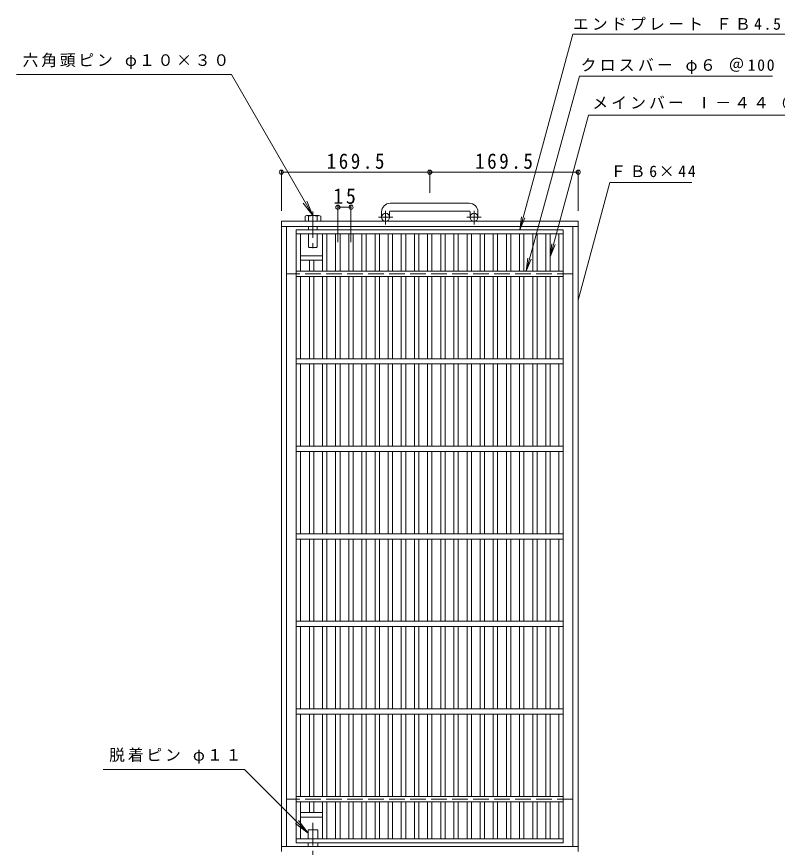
# Model space of a CAD drawing. Units: millimetres at full size, sheet at 1:6. Extents: x -1036 to 1061, y -825 to 667.
# Drawn here: x -1036 to -168, y -281 to 667 of the extents above; entities that cross this region are included whole.
import ezdxf

# ---------------------------------------------------------------- set-up
doc = ezdxf.new("R2010")
doc.units = ezdxf.units.MM
doc.header["$LTSCALE"] = 6
doc.header["$PDMODE"] = 32
doc.header["$PDSIZE"] = 4.8
doc.linetypes.add('CHAIN1', pattern=[8, 5, -1, 1, -1])
doc.linetypes.add('DASHED3', pattern=[4, 3, -1])
for name, color, linetype, lineweight in [('A-1', 2, 'Continuous', 9), ('A-2', 3, 'Continuous', 9), ('A-4', 7, 'Continuous', 9), ('A-5', 7, 'Continuous', 9), ('A-9', 4, 'Continuous', 9)]:
    doc.layers.add(name, color=color, linetype=linetype, lineweight=lineweight)
doc.styles.add('ＭＳ ゴシック', font='')
doc.styles.get('ＭＳ ゴシック').set_extended_font_data('MS Gothic')

msp = doc.modelspace()

# ---------------------------------------------------------------- linework, layer by layer
at = {"layer": 'A-1'}
for p, q in [((-519.52, 454.393), (-609.52, 454.393)), ((-619.52, 444.394), (-619.52, 438.294)), ((-610.52, 444.394), (-610.52, 438.294)), ((-609.52, 445.394), (-519.52, 445.394)), ((-518.52, 444.394), (-518.52, 438.294)), ((-509.52, 444.394), (-509.52, 438.294)), ((-734.02, -286.207), (-734.02, 433.794)), ((-395.02, 433.794), (-734.02, 433.794)), ((-395.02, 427.794), (-734.02, 427.794)), ((-728.02, -280.206), (-728.02, 427.794)), ((-401.02, -280.206), (-401.02, 427.794)), ((-395.02, -286.207), (-395.02, 433.794)), ((-395.02, -280.206), (-734.02, -280.206))]:
    msp.add_line(p, q, dxfattribs=at)
at = {"layer": 'A-1', "linetype": 'CHAIN1'}
for p, q in [((-606.857, 438.294), (-623.264, 438.294)), ((-615.02, 430.187), (-615.02, 445.784)), ((-505.857, 438.294), (-522.264, 438.294)), ((-514.019, 430.187), (-514.019, 445.784))]:
    msp.add_line(p, q, dxfattribs=at)
at = {"layer": 'A-1', "linetype": 'DASHED3'}
for p, q in [((-401.02, 373.794), (-728.02, 373.794)), ((-401.02, -226.207), (-728.02, -226.207))]:
    msp.add_line(p, q, dxfattribs=at)
at = {"layer": 'A-1'}
for centre in [(-615.02, 438.294), (-514.02, 438.294)]:
    msp.add_circle(centre, 4.5, dxfattribs=at)
for centre, radius, start, end in [((-609.52, 444.394), 10, 90, 180), ((-519.52, 444.394), 10, 0, 90), ((-609.52, 444.394), 1, 90, 180), ((-519.52, 444.394), 1, 0, 90)]:
    msp.add_arc(centre, radius, start, end, dxfattribs=at)
at = {"layer": 'A-2'}
for p, q in [((-717.02, -276.207), (-717.02, 423.794)), ((-717.02, 423.794), (-412.02, 423.794)), ((-717.02, 419.293), (-412.02, 419.293)), ((-712.02, 376.793), (-712.02, 419.293)), ((-687.02, 376.793), (-687.02, 419.293)), ((-682.02, 376.793), (-682.02, 419.293)), ((-672.02, 376.793), (-672.02, 419.293)), ((-667.02, 376.793), (-667.02, 419.293)), ((-657.02, 376.793), (-657.02, 419.293)), ((-652.02, 376.793), (-652.02, 419.293)), ((-642.02, 376.793), (-642.02, 419.293)), ((-637.02, 376.793), (-637.02, 419.293)), ((-627.02, 376.793), (-627.02, 419.293)), ((-622.02, 376.793), (-622.02, 419.293)), ((-612.02, 376.793), (-612.02, 419.293)), ((-607.02, 376.793), (-607.02, 419.293)), ((-597.02, 376.793), (-597.02, 419.293)), ((-592.02, 376.793), (-592.02, 419.293)), ((-582.02, 376.793), (-582.02, 419.293)), ((-577.02, 376.793), (-577.02, 419.293)), ((-567.02, 376.793), (-567.02, 419.293)), ((-562.02, 376.793), (-562.02, 419.293)), ((-552.02, 376.793), (-552.02, 419.293)), ((-547.02, 376.793), (-547.02, 419.293)), ((-537.02, 376.793), (-537.02, 419.293)), ((-532.02, 376.793), (-532.02, 419.293)), ((-522.02, 376.793), (-522.02, 419.293)), ((-517.02, 376.793), (-517.02, 419.293)), ((-507.02, 376.793), (-507.02, 419.293)), ((-502.02, 376.793), (-502.02, 419.293)), ((-492.02, 376.793), (-492.02, 419.293)), ((-487.02, 376.793), (-487.02, 419.293)), ((-477.02, 376.793), (-477.02, 419.293)), ((-472.02, 376.793), (-472.02, 419.293)), ((-462.02, 376.793), (-462.02, 419.293)), ((-457.02, 376.793), (-457.02, 419.293)), ((-447.02, 376.793), (-447.02, 419.293)), ((-442.02, 376.793), (-442.02, 419.293)), ((-432.02, 376.793), (-432.02, 419.293)), ((-427.02, 376.793), (-427.02, 419.293)), ((-417.019, 376.793), (-417.019, 419.293)), ((-412.02, -276.207), (-412.02, 423.794)), ((-702.02, 376.793), (-702.02, 389.293)), ((-697.02, 376.793), (-697.02, 389.293)), ((-412.02, 376.793), (-717.02, 376.793)), ((-412.02, 370.794), (-717.02, 370.794)), ((-712.02, 276.793), (-712.02, 370.794)), ((-702.02, 276.793), (-702.02, 370.794)), ((-697.02, 276.793), (-697.02, 370.794)), ((-687.02, 276.793), (-687.02, 370.794)), ((-682.02, 276.793), (-682.02, 370.794)), ((-672.02, 276.793), (-672.02, 370.794)), ((-667.02, 276.793), (-667.02, 370.794)), ((-657.02, 276.793), (-657.02, 370.794)), ((-652.02, 276.793), (-652.02, 370.794)), ((-642.02, 276.793), (-642.02, 370.794)), ((-637.02, 276.793), (-637.02, 370.794)), ((-627.02, 276.793), (-627.02, 370.794)), ((-622.02, 276.793), (-622.02, 370.794)), ((-612.02, 276.793), (-612.02, 370.794)), ((-607.02, 276.793), (-607.02, 370.794)), ((-597.02, 276.793), (-597.02, 370.794)), ((-592.02, 276.793), (-592.02, 370.794)), ((-582.02, 276.793), (-582.02, 370.794)), ((-577.02, 276.793), (-577.02, 370.794)), ((-567.02, 276.793), (-567.02, 370.794)), ((-562.02, 276.793), (-562.02, 370.794)), ((-552.02, 276.793), (-552.02, 370.794)), ((-547.02, 276.793), (-547.02, 370.794)), ((-537.02, 276.793), (-537.02, 370.794)), ((-532.02, 276.793), (-532.02, 370.794)), ((-522.02, 276.793), (-522.02, 370.794)), ((-517.02, 276.793), (-517.02, 370.794)), ((-507.02, 276.793), (-507.02, 370.794)), ((-502.02, 276.793), (-502.02, 370.794)), ((-492.02, 276.793), (-492.02, 370.794)), ((-487.02, 276.793), (-487.02, 370.794)), ((-477.02, 276.793), (-477.02, 370.794)), ((-472.02, 276.793), (-472.02, 370.794)), ((-462.02, 276.793), (-462.02, 370.794)), ((-457.02, 276.793), (-457.02, 370.794)), ((-447.02, 276.793), (-447.02, 370.794)), ((-442.02, 276.793), (-442.02, 370.794)), ((-432.02, 276.793), (-432.02, 370.794)), ((-427.02, 276.793), (-427.02, 370.794)), ((-417.019, 276.793), (-417.019, 370.794)), ((-412.02, 276.793), (-717.02, 276.793)), ((-412.02, 270.794), (-717.02, 270.794)), ((-712.02, 176.793), (-712.02, 270.794)), ((-702.02, 176.793), (-702.02, 270.794)), ((-697.02, 176.793), (-697.02, 270.794)), ((-687.02, 176.793), (-687.02, 270.794)), ((-682.02, 176.793), (-682.02, 270.794)), ((-672.02, 176.793), (-672.02, 270.794)), ((-667.02, 176.793), (-667.02, 270.794)), ((-657.02, 176.793), (-657.02, 270.794)), ((-652.02, 176.793), (-652.02, 270.794)), ((-642.02, 176.793), (-642.02, 270.794)), ((-637.02, 176.793), (-637.02, 270.794)), ((-627.02, 176.793), (-627.02, 270.794)), ((-622.02, 176.793), (-622.02, 270.794)), ((-612.02, 176.793), (-612.02, 270.794)), ((-607.02, 176.793), (-607.02, 270.794)), ((-597.02, 176.793), (-597.02, 270.794)), ((-592.02, 176.793), (-592.02, 270.794)), ((-582.02, 176.793), (-582.02, 270.794)), ((-577.02, 176.793), (-577.02, 270.794)), ((-567.02, 176.793), (-567.02, 270.794)), ((-562.02, 176.793), (-562.02, 270.794)), ((-552.02, 176.793), (-552.02, 270.794)), ((-547.02, 176.793), (-547.02, 270.794)), ((-537.02, 176.793), (-537.02, 270.794)), ((-532.02, 176.793), (-532.02, 270.794)), ((-522.02, 176.793), (-522.02, 270.794)), ((-517.02, 176.793), (-517.02, 270.794)), ((-507.02, 176.793), (-507.02, 270.794)), ((-502.02, 176.793), (-502.02, 270.794)), ((-492.02, 176.793), (-492.02, 270.794)), ((-487.02, 176.793), (-487.02, 270.794)), ((-477.02, 176.793), (-477.02, 270.794)), ((-472.02, 176.793), (-472.02, 270.794)), ((-462.02, 176.793), (-462.02, 270.794)), ((-457.02, 176.793), (-457.02, 270.794)), ((-447.02, 176.793), (-447.02, 270.794)), ((-442.02, 176.793), (-442.02, 270.794)), ((-432.02, 176.793), (-432.02, 270.794)), ((-427.02, 176.793), (-427.02, 270.794)), ((-417.019, 176.793), (-417.019, 270.794)), ((-412.02, 176.793), (-717.02, 176.793)), ((-412.02, 170.793), (-717.02, 170.793)), ((-712.02, 76.793), (-712.02, 170.793)), ((-702.02, 76.793), (-702.02, 170.793)), ((-697.02, 76.793), (-697.02, 170.793)), ((-687.02, 76.793), (-687.02, 170.793)), ((-682.02, 76.793), (-682.02, 170.793)), ((-672.02, 76.793), (-672.02, 170.793)), ((-667.02, 76.793), (-667.02, 170.793)), ((-657.02, 76.793), (-657.02, 170.793)), ((-652.02, 76.793), (-652.02, 170.793)), ((-642.02, 76.793), (-642.02, 170.793)), ((-637.02, 76.793), (-637.02, 170.793)), ((-627.02, 76.793), (-627.02, 170.793)), ((-622.02, 76.793), (-622.02, 170.793)), ((-612.02, 76.793), (-612.02, 170.793)), ((-607.02, 76.793), (-607.02, 170.793)), ((-597.02, 76.793), (-597.02, 170.793)), ((-592.02, 76.793), (-592.02, 170.793)), ((-582.02, 76.793), (-582.02, 170.793)), ((-577.02, 76.793), (-577.02, 170.793)), ((-567.02, 76.793), (-567.02, 170.793)), ((-562.02, 76.793), (-562.02, 170.793)), ((-552.02, 76.793), (-552.02, 170.793)), ((-547.02, 76.793), (-547.02, 170.793)), ((-537.02, 76.793), (-537.02, 170.793)), ((-532.02, 76.793), (-532.02, 170.793)), ((-522.02, 76.793), (-522.02, 170.793)), ((-517.02, 76.793), (-517.02, 170.793)), ((-507.02, 76.793), (-507.02, 170.793)), ((-502.02, 76.793), (-502.02, 170.793)), ((-492.02, 76.793), (-492.02, 170.793)), ((-487.02, 76.793), (-487.02, 170.793)), ((-477.02, 76.793), (-477.02, 170.793)), ((-472.02, 76.793), (-472.02, 170.793)), ((-462.02, 76.793), (-462.02, 170.793)), ((-457.02, 76.793), (-457.02, 170.793)), ((-447.02, 76.793), (-447.02, 170.793)), ((-442.02, 76.793), (-442.02, 170.793)), ((-432.02, 76.793), (-432.02, 170.793)), ((-427.02, 76.793), (-427.02, 170.793)), ((-417.019, 76.793), (-417.019, 170.793)), ((-412.02, 76.793), (-717.02, 76.793)), ((-412.02, 70.794), (-717.02, 70.794)), ((-712.02, -23.207), (-712.02, 70.794)), ((-702.02, -23.207), (-702.02, 70.794)), ((-697.02, -23.207), (-697.02, 70.794)), ((-687.02, -23.207), (-687.02, 70.794)), ((-682.02, -23.207), (-682.02, 70.794)), ((-672.02, -23.207), (-672.02, 70.794)), ((-667.02, -23.207), (-667.02, 70.794)), ((-657.02, -23.207), (-657.02, 70.794)), ((-652.02, -23.207), (-652.02, 70.794)), ((-642.02, -23.207), (-642.02, 70.794)), ((-637.02, -23.207), (-637.02, 70.794)), ((-627.02, -23.207), (-627.02, 70.794)), ((-622.02, -23.207), (-622.02, 70.794)), ((-612.02, -23.207), (-612.02, 70.794)), ((-607.02, -23.207), (-607.02, 70.794)), ((-597.02, -23.207), (-597.02, 70.794)), ((-592.02, -23.207), (-592.02, 70.794)), ((-582.02, -23.207), (-582.02, 70.794)), ((-577.02, -23.207), (-577.02, 70.794)), ((-567.02, -23.207), (-567.02, 70.794)), ((-562.02, -23.207), (-562.02, 70.794)), ((-552.02, -23.207), (-552.02, 70.794)), ((-547.02, -23.207), (-547.02, 70.794)), ((-537.02, -23.207), (-537.02, 70.794)), ((-532.02, -23.207), (-532.02, 70.794)), ((-522.02, -23.207), (-522.02, 70.794)), ((-517.02, -23.207), (-517.02, 70.794)), ((-507.02, -23.207), (-507.02, 70.794)), ((-502.02, -23.207), (-502.02, 70.794)), ((-492.02, -23.207), (-492.02, 70.794)), ((-487.02, -23.207), (-487.02, 70.794)), ((-477.02, -23.207), (-477.02, 70.794)), ((-472.02, -23.207), (-472.02, 70.794)), ((-462.02, -23.207), (-462.02, 70.794)), ((-457.02, -23.207), (-457.02, 70.794)), ((-447.02, -23.207), (-447.02, 70.794)), ((-442.02, -23.207), (-442.02, 70.794)), ((-432.02, -23.207), (-432.02, 70.794)), ((-427.02, -23.207), (-427.02, 70.794)), ((-417.019, -23.207), (-417.019, 70.794)), ((-412.02, -23.207), (-717.02, -23.207)), ((-412.02, -29.206), (-717.02, -29.206)), ((-712.02, -123.207), (-712.02, -29.206)), ((-702.02, -123.207), (-702.02, -29.206)), ((-697.02, -123.207), (-697.02, -29.206)), ((-687.02, -123.207), (-687.02, -29.206)), ((-682.02, -123.207), (-682.02, -29.206)), ((-672.02, -123.207), (-672.02, -29.206)), ((-667.02, -123.207), (-667.02, -29.206)), ((-657.02, -123.207), (-657.02, -29.206)), ((-652.02, -123.207), (-652.02, -29.206)), ((-642.02, -123.207), (-642.02, -29.206)), ((-637.02, -123.207), (-637.02, -29.206)), ((-627.02, -123.207), (-627.02, -29.206)), ((-622.02, -123.207), (-622.02, -29.206)), ((-612.02, -123.207), (-612.02, -29.206)), ((-607.02, -123.207), (-607.02, -29.206)), ((-597.02, -123.207), (-597.02, -29.206)), ((-592.02, -123.207), (-592.02, -29.206)), ((-582.02, -123.207), (-582.02, -29.206)), ((-577.02, -123.207), (-577.02, -29.206)), ((-567.02, -123.207), (-567.02, -29.206)), ((-562.02, -123.207), (-562.02, -29.206)), ((-552.02, -123.207), (-552.02, -29.206)), ((-547.02, -123.207), (-547.02, -29.206)), ((-537.02, -123.207), (-537.02, -29.206)), ((-532.02, -123.207), (-532.02, -29.206)), ((-522.02, -123.207), (-522.02, -29.206)), ((-517.02, -123.207), (-517.02, -29.206)), ((-507.02, -123.207), (-507.02, -29.206)), ((-502.02, -123.207), (-502.02, -29.206)), ((-492.02, -123.207), (-492.02, -29.206)), ((-487.02, -123.207), (-487.02, -29.206)), ((-477.02, -123.207), (-477.02, -29.206)), ((-472.02, -123.207), (-472.02, -29.206)), ((-462.02, -123.207), (-462.02, -29.206)), ((-457.02, -123.207), (-457.02, -29.206)), ((-447.02, -123.207), (-447.02, -29.206)), ((-442.02, -123.207), (-442.02, -29.206)), ((-432.02, -123.207), (-432.02, -29.206)), ((-427.02, -123.207), (-427.02, -29.206)), ((-417.019, -123.207), (-417.019, -29.206)), ((-412.02, -123.207), (-717.02, -123.207)), ((-412.02, -129.207), (-717.02, -129.207)), ((-712.02, -223.207), (-712.02, -129.207)), ((-702.02, -223.207), (-702.02, -129.207)), ((-697.02, -223.207), (-697.02, -129.207)), ((-687.02, -223.207), (-687.02, -129.207)), ((-682.02, -223.207), (-682.02, -129.207)), ((-672.02, -223.207), (-672.02, -129.207)), ((-667.02, -223.207), (-667.02, -129.207)), ((-657.02, -223.207), (-657.02, -129.207)), ((-652.02, -223.207), (-652.02, -129.207)), ((-642.02, -223.207), (-642.02, -129.207)), ((-637.02, -223.207), (-637.02, -129.207)), ((-627.02, -223.207), (-627.02, -129.207)), ((-622.02, -223.207), (-622.02, -129.207)), ((-612.02, -223.207), (-612.02, -129.207)), ((-607.02, -223.207), (-607.02, -129.207)), ((-597.02, -223.207), (-597.02, -129.207)), ((-592.02, -223.207), (-592.02, -129.207)), ((-582.02, -223.207), (-582.02, -129.207)), ((-577.02, -223.207), (-577.02, -129.207)), ((-567.02, -223.207), (-567.02, -129.207)), ((-562.02, -223.207), (-562.02, -129.207)), ((-552.02, -223.207), (-552.02, -129.207)), ((-547.02, -223.207), (-547.02, -129.207)), ((-537.02, -223.207), (-537.02, -129.207)), ((-532.02, -223.207), (-532.02, -129.207)), ((-522.02, -223.207), (-522.02, -129.207)), ((-517.02, -223.207), (-517.02, -129.207)), ((-507.02, -223.207), (-507.02, -129.207)), ((-502.02, -223.207), (-502.02, -129.207)), ((-492.02, -223.207), (-492.02, -129.207)), ((-487.02, -223.207), (-487.02, -129.207)), ((-477.02, -223.207), (-477.02, -129.207)), ((-472.02, -223.207), (-472.02, -129.207)), ((-462.02, -223.207), (-462.02, -129.207)), ((-457.02, -223.207), (-457.02, -129.207)), ((-447.02, -223.207), (-447.02, -129.207)), ((-442.02, -223.207), (-442.02, -129.207)), ((-432.02, -223.207), (-432.02, -129.207)), ((-427.02, -223.207), (-427.02, -129.207)), ((-417.019, -223.207), (-417.019, -129.207)), ((-412.02, -223.207), (-717.02, -223.207)), ((-412.02, -229.207), (-717.02, -229.207)), ((-712.02, -271.707), (-712.02, -229.207)), ((-702.02, -241.707), (-702.02, -229.207)), ((-697.02, -241.707), (-697.02, -229.207)), ((-687.02, -271.707), (-687.02, -229.207)), ((-682.02, -271.707), (-682.02, -229.207)), ((-672.02, -271.707), (-672.02, -229.207)), ((-667.02, -271.707), (-667.02, -229.207)), ((-657.02, -271.707), (-657.02, -229.207)), ((-652.02, -271.707), (-652.02, -229.207)), ((-642.02, -271.707), (-642.02, -229.207)), ((-637.02, -271.707), (-637.02, -229.207)), ((-627.02, -271.707), (-627.02, -229.207)), ((-622.02, -271.707), (-622.02, -229.207)), ((-612.02, -271.707), (-612.02, -229.207)), ((-607.02, -271.707), (-607.02, -229.207)), ((-597.02, -271.707), (-597.02, -229.207)), ((-592.02, -271.707), (-592.02, -229.207)), ((-582.02, -271.707), (-582.02, -229.207)), ((-577.02, -271.707), (-577.02, -229.207)), ((-567.02, -271.707), (-567.02, -229.207)), ((-562.02, -271.707), (-562.02, -229.207)), ((-552.02, -271.707), (-552.02, -229.207)), ((-547.02, -271.707), (-547.02, -229.207)), ((-537.02, -271.707), (-537.02, -229.207)), ((-532.02, -271.707), (-532.02, -229.207)), ((-522.02, -271.707), (-522.02, -229.207)), ((-517.02, -271.707), (-517.02, -229.207)), ((-507.02, -271.707), (-507.02, -229.207)), ((-502.02, -271.707), (-502.02, -229.207)), ((-492.02, -271.707), (-492.02, -229.207)), ((-487.02, -271.707), (-487.02, -229.207)), ((-477.02, -271.707), (-477.02, -229.207)), ((-472.02, -271.707), (-472.02, -229.207)), ((-462.02, -271.707), (-462.02, -229.207)), ((-457.02, -271.707), (-457.02, -229.207)), ((-447.02, -271.707), (-447.02, -229.207)), ((-442.02, -271.707), (-442.02, -229.207)), ((-432.02, -271.707), (-432.02, -229.207)), ((-427.02, -271.707), (-427.02, -229.207)), ((-417.019, -271.707), (-417.019, -229.207)), ((-412.02, -271.707), (-717.02, -271.707)), ((-412.02, -276.207), (-717.02, -276.207))]:
    msp.add_line(p, q, dxfattribs=at)
at = {"layer": 'A-4'}
for p, q in [((-734.02, 491.594), (-734.02, 445.794)), ((-734.02, 489.794), (-564.52, 489.794)), ((-564.52, 491.594), (-564.52, 466.393)), ((-564.52, 489.794), (-395.02, 489.794)), ((-395.02, 491.594), (-395.02, 445.794)), ((-669.52, 451.594), (-669.52, 409.794)), ((-669.52, 449.794), (-654.52, 449.794)), ((-654.52, 451.594), (-654.52, 409.794))]:
    msp.add_line(p, q, dxfattribs=at)
for p in [(-734.02, 489.794), (-564.52, 489.794), (-395.02, 489.794), (-669.52, 449.794), (-654.52, 449.794)]:
    msp.add_point(p, dxfattribs=at)
at = {"layer": 'A-5'}
for p, q in [((-461.803, 423.794), (-401.344, 647.582)), ((-401.344, 647.582), (-129.637, 647.582)), ((-454.498, 376.793), (-393.403, 599.527)), ((-393.403, 599.527), (-173.242, 599.527)), ((-427.02, 393.193), (-383.307, 554.928)), ((-383.307, 554.928), (-128.397, 554.928)), ((-698.02, 440.194), (-704.908, 456.824)), ((-698.02, 440.194), (-708.977, 454.474)), ((-461.803, 423.794), (-459.814, 438.662)), ((-461.803, 423.794), (-456.034, 437.64)), ((-427.02, 393.193), (-425.03, 408.061)), ((-427.02, 393.193), (-421.249, 407.039)), ((-454.498, 376.793), (-452.452, 391.653)), ((-454.498, 376.793), (-448.675, 390.617)), ((-776.12, -192.506), (-937.368, -192.506)), ((-703.52, -265.107), (-776.12, -192.506)), ((-703.52, -265.107), (-717.8, -254.149)), ((-703.52, -265.107), (-714.477, -250.826))]:
    msp.add_line(p, q, dxfattribs=at)
for points in [[(-698.02, 440.194), (-790.996, 601.234), (-1036.357, 601.234)], [(-395.02, 343.658), (-359.017, 478.023), (-265.249, 478.023)]]:
    msp.add_lwpolyline(points, dxfattribs=at)
at = {"layer": 'A-9'}
for p, q in [((-706.905, 439.451), (-706.905, 433.794)), ((-704.962, 440.194), (-691.077, 440.194)), ((-703.02, 433.794), (-703.02, 439.451)), ((-693.02, 433.794), (-693.02, 439.451)), ((-689.135, 439.451), (-689.135, 433.794)), ((-703.02, 423.794), (-703.02, 427.794)), ((-693.02, 423.794), (-693.02, 427.794)), ((-703.02, 404.606), (-703.02, 419.295)), ((-693.02, 404.606), (-693.02, 419.295)), ((-702.208, 403.794), (-703.02, 404.606)), ((-693.832, 403.794), (-702.208, 403.794)), ((-693.832, 403.794), (-693.02, 404.606)), ((-712.02, 394.293), (-687.02, 394.293)), ((-712.02, 389.293), (-687.02, 389.293)), ((-687.02, -241.707), (-712.02, -241.707)), ((-687.02, -246.707), (-712.02, -246.707)), ((-692.52, -261.207), (-703.52, -261.207)), ((-703.52, -271.707), (-703.52, -261.207)), ((-692.52, -271.707), (-692.52, -261.207)), ((-703.52, -280.207), (-703.52, -276.207)), ((-692.52, -280.207), (-692.52, -276.207))]:
    msp.add_line(p, q, dxfattribs=at)
at = {"layer": 'A-9', "linetype": 'CHAIN1'}
for p, q in [((-698.02, 444.892), (-698.02, 400.261)), ((-698.02, -327.234), (-698.02, -253.31))]:
    msp.add_line(p, q, dxfattribs=at)
at = {"layer": 'A-9'}
for centre, radius, start, end in [((-704.962, 437.284), 2.91, 48.12389, 131.8763), ((-698.02, 423.004), 17.19, 73.09029, 106.90971), ((-691.077, 437.284), 2.91, 48.1237, 131.87611)]:
    msp.add_arc(centre, radius, start, end, dxfattribs=at)

# ---------------------------------------------------------------- texts
at = {"layer": 'A-4', "color": 2, "char_height": 17.6, "attachment_point": 7, "style": 'ＭＳ ゴシック'}
for s, insert in [('\\T1.28;\\W0.9;169.5', (-682.27, 493.394)), ('\\T1.28;\\W0.9;169.5', (-512.77, 493.394)), ('\\T1.27;\\W0.95;15', (-674.77, 453.394))]:
    msp.add_mtext(s, dxfattribs=dict(at, insert=insert))
at = {"layer": 'A-5', "char_height": 13.2, "attachment_point": 7, "style": 'ＭＳ ゴシック'}
for s, insert in [('\\T1.21;エンドプレート\\~ＦＢ4.5×38', (-401.137, 651.739)), ('\\T1.18;六角頭ピン\\~φ１０×３０', (-1029.496, 607.591)), ('\\T1.21;クロスバー\\~φ６\\~＠100', (-392.242, 602.012)), ('\\T1.2;メインバー\\~Ⅰ－４４\\~＠15', (-378.897, 561.294)), ('\\T1.23;ＦＢ6×44', (-358.249, 484.032)), ('\\T1.18;脱着ピン\\~φ１１', (-930.62, -185.955))]:
    msp.add_mtext(s, dxfattribs=dict(at, insert=insert))

doc.saveas('drawing.dxf')
